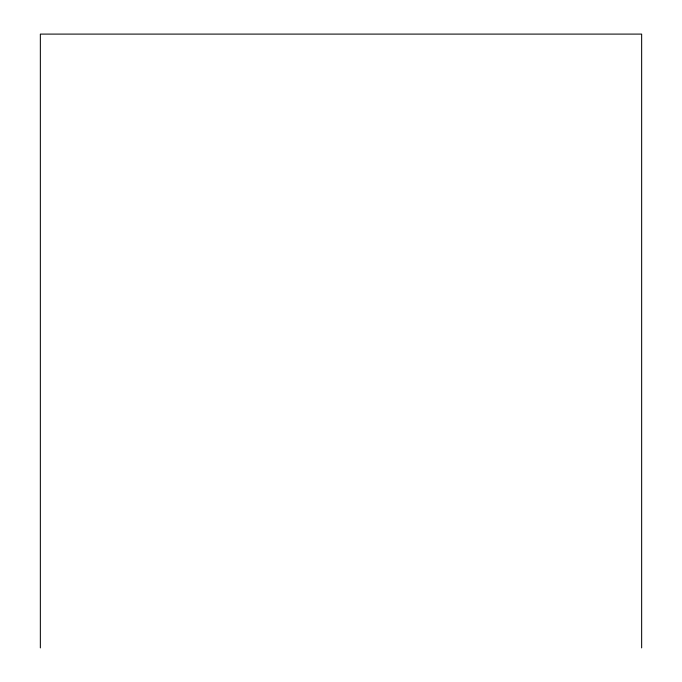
<?xml version="1.0" encoding="UTF-8"?>
<svg xmlns="http://www.w3.org/2000/svg" width="682" height="682" viewBox="0 0 682 682"><rect width="100%" height="100%" fill="white"/><g stroke="black" fill="none" stroke-linecap="round" stroke-linejoin="round"><path stroke-width="1.02" d="M641.651 647.9L641.651 34.1L40.349 34.1L40.349 647.9"/></g></svg>
